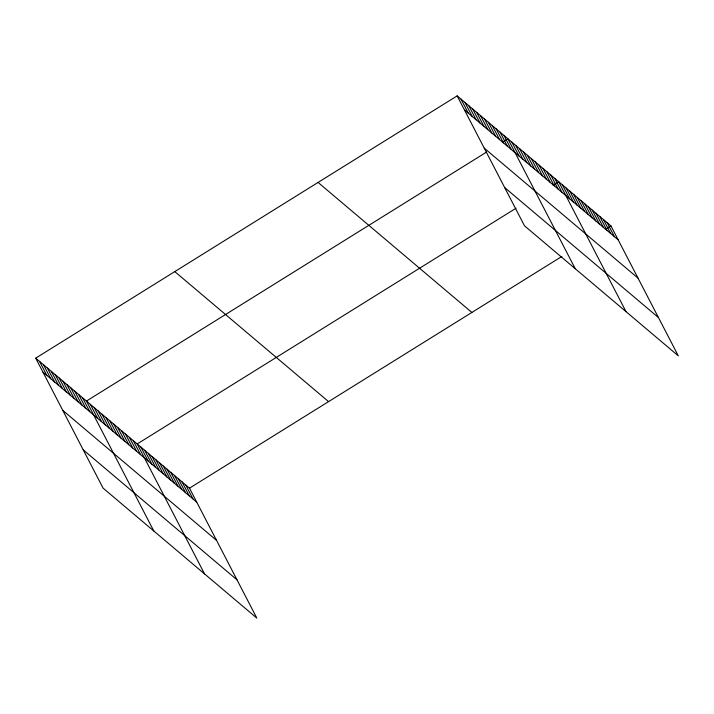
<?xml version="1.0" encoding="UTF-8"?>
<svg xmlns="http://www.w3.org/2000/svg" width="714" height="714" viewBox="0 0 714 714"><rect width="100%" height="100%" fill="white"/><g stroke="black" fill="none" stroke-linecap="round" stroke-linejoin="round"><path stroke-width="1.07" d="M35.7 358.16L189.487 488.171L256.844 618.119L103.057 488.099L35.7 358.16L457.156 95.881L610.943 225.901L678.3 355.84L524.513 225.829L457.156 95.881M486.582 152.064L86.448 401.063L153.805 531.011M502.344 142.256L507.904 138.793L575.261 268.732M516.008 208.238L137.195 443.965L204.552 573.913M553.091 185.158L558.66 181.695L626.017 311.643M189.487 488.171L561.802 256.478M605.383 229.364L610.943 225.901M464.395 109.849L618.181 239.859M484.235 148.119L638.021 278.13M504.673 187.559L658.46 317.569M318.078 182.436L471.865 312.446M174.778 271.606L328.565 401.616M42.938 372.119L196.716 502.129M62.778 410.389L216.556 540.409M83.217 449.829L237.003 579.839M607.212 222.741L614.442 236.7M603.473 219.582L610.711 233.54M599.742 216.422L606.971 230.39M596.003 213.272L603.241 227.23M592.272 210.112L599.501 224.071M588.532 206.953L595.771 220.912M584.802 203.793L592.04 217.752M581.062 200.634L588.3 214.602M577.331 197.483L584.57 211.442M573.592 194.324L580.83 208.283M569.861 191.165L577.099 205.123M566.122 188.005L573.36 201.973M562.391 184.855L569.629 198.813M554.751 178.393L561.989 192.352M550.851 175.091L558.089 189.049M546.942 171.788L554.18 185.756M543.042 168.495L550.28 182.454M539.141 165.193L546.371 179.152M535.232 161.891L542.47 175.849M531.332 158.588L538.57 172.556M527.423 155.295L534.661 169.254M523.523 151.993L530.761 165.951M519.622 148.69L526.852 162.649M515.713 145.388L522.951 159.347M511.813 142.086L519.051 156.054M504.004 135.49L511.242 149.449M500.103 132.188L507.333 146.147M496.194 128.886L503.432 142.845M492.294 125.584L499.532 139.551M488.385 122.29L495.623 136.249M484.485 118.988L491.723 132.947M480.584 115.686L487.814 129.645M476.675 112.384L483.913 126.351M472.775 109.09L480.013 123.049M468.866 105.788L476.104 119.747M464.966 102.486L472.204 116.444M461.065 99.184L468.295 113.142M185.747 485.011L192.985 498.97M182.016 481.852L189.255 495.819M178.277 478.701L185.515 492.66M174.546 475.542L181.784 489.501M170.807 472.382L178.045 486.341M167.076 469.223L174.314 483.182M163.336 466.064L170.575 480.031M159.606 462.913L166.844 476.872M155.875 459.754L163.104 473.712M152.136 456.594L159.374 470.553M148.405 453.435L155.634 467.402M144.665 450.284L151.903 464.243M140.935 447.125L148.173 461.083M133.295 440.663L140.533 454.622M129.386 437.361L136.624 451.328M125.485 434.067L132.724 448.026M121.585 430.765L128.815 444.724M117.676 427.463L124.914 441.422M113.776 424.161L121.014 438.128M109.867 420.867L117.105 434.826M105.967 417.565L113.205 431.524M102.066 414.263L109.304 428.221M98.157 410.961L105.395 424.919M94.257 407.658L101.495 421.626M90.357 404.365L97.586 418.324M82.547 397.76L89.785 411.719M78.638 394.458L85.876 408.417M74.738 391.156L81.976 405.124M70.838 387.863L78.067 401.821M66.929 384.56L74.167 398.519M63.028 381.258L70.267 395.217M59.119 377.956L66.357 391.924M55.219 374.663L62.457 388.621M51.319 371.36L58.548 385.319M47.41 368.058L54.648 382.017M43.509 364.756L50.748 378.715M39.6 361.454L46.838 375.421"/></g></svg>
